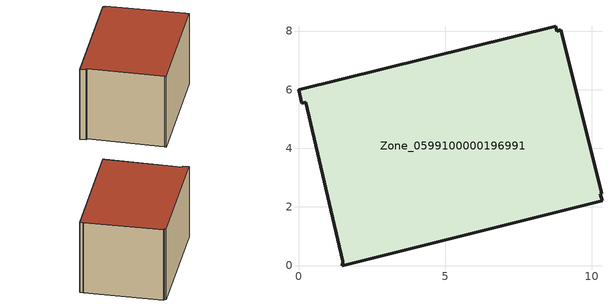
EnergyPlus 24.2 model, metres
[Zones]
Zone_0599100000196991
 floor ground (C_G): 8.81,8 8.95,8.04 10.35,2.46 10.29,2.44 10.36,2.21 1.5,0 1.51,0.15 0.26,5.58 0.11,5.54 0,5.99 8.77,8.15 z0
 wall outside (C_F): 8.77,8.15 0,5.99 0.11,5.54 0.26,5.58 1.51,0.15 1.5,0 10.36,2.21 10.29,2.44 10.35,2.46 8.95,8.04 8.81,8 8.77,8.15 z0:5.66
 roof outside (C_R): 8.95,8.04 8.81,8 8.77,8.15 0,5.99 0.11,5.54 0.26,5.58 1.51,0.15 1.5,0 10.36,2.21 10.29,2.44 10.35,2.46 z5.66
[BUILDING]
Pand.0599100000196991: North Axis=0; Terrain=City; Loads Convergence Tolerance Value=0.04; Temperature Convergence Tolerance Value=0.4; Solar Distribution=FullExterior; Maximum Number of Warmup Days=25; Minimum Number of Warmup Days=1
[Site:Location]
Rotterdam.The.Hague.AP_ZH_NLD Design_Conditions: Latitude=51.96; Longitude=4.45; Time Zone=1; Elevation=-4.5
[SITE:GROUNDTEMPERATURE:BUILDINGSURFACE]
18, 18, 18, 18, 18, 18, 18, 18, 18, 18, 18, 18
[MATERIAL] Thermal Absorptance=0.9; Solar Absorptance=0.7; Visible Absorptance=0.7
Name | Roughness | Thickness | Conductivity | Density | Specific Heat
G.TC.1946-1964 | MediumSmooth | 0.15 | 1 | 540 | 1210
F.TC.1946-1964 | Rough | 0.3 | 0.857143 | 1920 | 840
R.TC.1946-1964 | MediumRough | 0.2 | 0.235294 | 1500 | 1000
[CONSTRUCTION]
C_G: G.TC.1946-1964
C_F: F.TC.1946-1964
C_R: R.TC.1946-1964
[ZONE]
Zone_0599100000196991: Type=1; Multiplier=1; Ceiling Height=Autocalculate; Volume=Autocalculate; Floor Area=autocalculate; Part of Total Floor Area=Yes
[ZONEINFILTRATION:DESIGNFLOWRATE]
Infil_Zone_0599100000196991: Zone or ZoneList or Space or SpaceList=Zone_0599100000196991; Schedule=AlwaysOn; Design Flow Rate Calculation Method=Flow/Area; Flow Rate per Floor Area=0.003; Constant Term Coefficient=1; Temperature Term Coefficient=0; Velocity Term Coefficient=0; Velocity Squared Term Coefficient=0
[HVACTEMPLATE:ZONE:IDEALLOADSAIRSYSTEM]
Zone_0599100000196991: Maximum Heating Supply Air Temperature=50; Minimum Cooling Supply Air Temperature=13; Maximum Heating Supply Air Humidity Ratio=0.0156; Minimum Cooling Supply Air Humidity Ratio=0.0077; Heating Limit=NoLimit; Cooling Limit=NoLimit; Dehumidification Control Type=ConstantSensibleHeatRatio; Cooling Sensible Heat Ratio=0.7; Dehumidification Setpoint=60; Humidification Control Type=None; Humidification Setpoint=30; Outdoor Air Method=None; Outdoor Air Flow Rate per Person=0.00944; Outdoor Air Flow Rate per Zone Floor Area=0; Outdoor Air Flow Rate per Zone=0; Demand Controlled Ventilation Type=None; Outdoor Air Economizer Type=NoEconomizer; Heat Recovery Type=None; Sensible Heat Recovery Effectiveness=0.7; Latent Heat Recovery Effectiveness=0.65
[ZONECONTROL:THERMOSTAT]
ThermostatControl_Zone_0599100000196991: Zone or ZoneList=Zone_0599100000196991; Control Type Schedule=DualSetpointControlType; Control 1=Thermostat_Zone_0599100000196991; Temperature Difference Between Cutout And Setpoint=0
[THERMOSTATSETPOINT:DUALSETPOINT]
Thermostat_Zone_0599100000196991: Heating Setpoint Temperature Schedule=HeatingSetpoint_Zone_0599100000196991; Cooling Setpoint Temperature Schedule=CoolingSetpoint_Zone_0599100000196991
[SCHEDULE:COMPACT]
HeatingSetpoint_Zone_0599100000196991: Through: 12/31, For: AllDays, Until: 24:00, 21
CoolingSetpoint_Zone_0599100000196991: Through: 12/31, For: AllDays, Until: 24:00, 24
DualSetpointControlType: Through: 12/31, For: AllDays, Until: 24:00, 4
AlwaysOn: Through: 12/31, For: AllDays, Until: 24:00, 1
